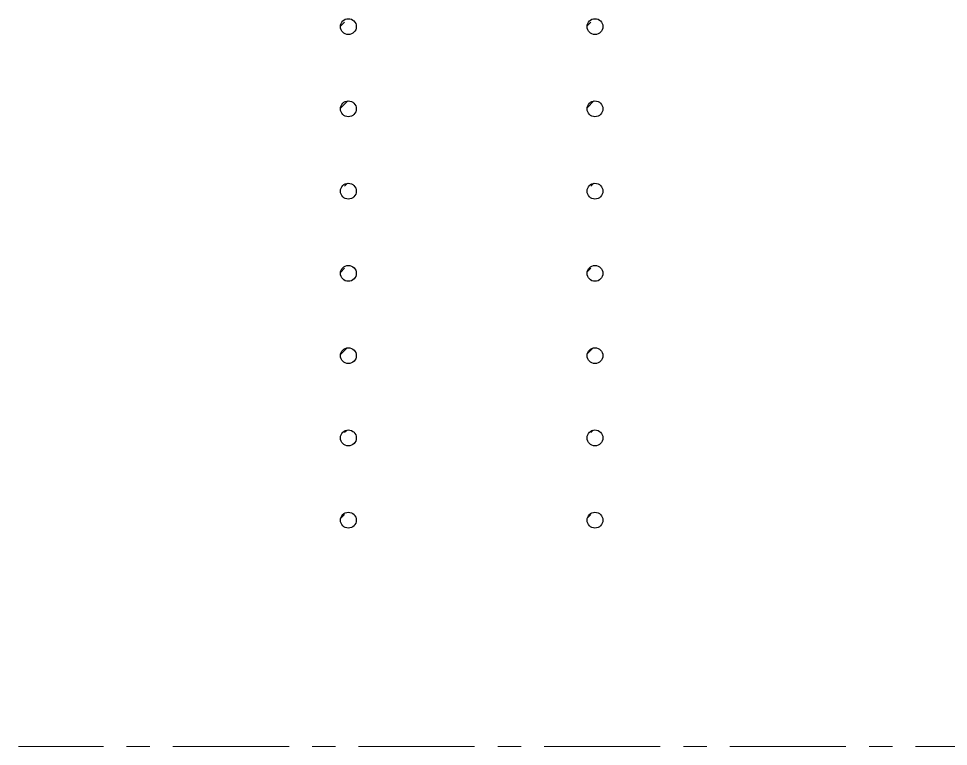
# Model space of a CAD drawing. Header units: millimetres. Extents: x 1 to 2218, y 0 to 860.
# Drawn here: x 279.8 to 381.5, y 590.9 to 670.5 of the extents above; entities that cross this region are included whole.
import ezdxf

# ---------------------------------------------------------------- set-up
doc = ezdxf.new("R2010")
doc.units = ezdxf.units.MM
doc.linetypes.add('CENTERX2', pattern=[20.32, 12.7, -2.54, 2.54, -2.54])

msp = doc.modelspace()

# ---------------------------------------------------------------- hatches: boundary and pattern name
at = {"linetype": 'Continuous', "lineweight": 18}
h = msp.add_hatch(dxfattribs=at)
h.set_pattern_fill('ANSI33', style=0)
edge = h.paths.add_edge_path(flags=0)
edge.add_spline(control_points=[(315.2, 669.09), (315.26, 669.02), (315.34, 668.95), (315.43, 668.91), (315.51, 668.86), (315.6, 668.83), (315.7, 668.81), (315.8, 668.79), (315.9, 668.79), (316, 668.81), (316.09, 668.83), (316.18, 668.86), (316.26, 668.9), (316.35, 668.95), (316.43, 669.01), (316.5, 669.09), (316.56, 669.16), (316.61, 669.24), (316.65, 669.33), (316.68, 669.42), (316.71, 669.52), (316.71, 669.62), (316.72, 669.71), (316.7, 669.81), (316.68, 669.91), (316.65, 670), (316.61, 670.09), (316.55, 670.17), (316.49, 670.25), (316.42, 670.32), (316.34, 670.37), (316.26, 670.43), (316.17, 670.47), (316.08, 670.49), (315.99, 670.52), (315.89, 670.53), (315.79, 670.53), (315.69, 670.52), (315.6, 670.5), (315.51, 670.46), (315.42, 670.42), (315.33, 670.37), (315.26, 670.3), (315.19, 670.24), (315.13, 670.16), (315.08, 670.07), (315.04, 669.99), (315.01, 669.89), (314.99, 669.8), (314.98, 669.7), (314.98, 669.6), (315, 669.5), (315.01, 669.41), (315.05, 669.32), (315.09, 669.23), (315.12, 669.18), (315.16, 669.13), (315.2, 669.09)], knot_values=[0, 0, 0, 0, 0.000292, 0.000292, 0.000292, 0.000584, 0.000584, 0.000584, 0.000879, 0.000879, 0.000879, 0.001164, 0.001164, 0.001164, 0.001461, 0.001461, 0.001461, 0.001745, 0.001745, 0.001745, 0.002041, 0.002041, 0.002041, 0.00233, 0.00233, 0.00233, 0.00262, 0.00262, 0.00262, 0.002915, 0.002915, 0.002915, 0.0032, 0.0032, 0.0032, 0.003497, 0.003497, 0.003497, 0.003781, 0.003781, 0.003781, 0.004077, 0.004077, 0.004077, 0.004365, 0.004365, 0.004365, 0.004655, 0.004655, 0.004655, 0.00495, 0.00495, 0.00495, 0.005235, 0.005235, 0.005235, 0.005412, 0.005412, 0.005412, 0.005412], weights=[1, 1, 1, 1, 1, 1, 1, 1, 1, 1, 1, 1, 1, 1, 1, 1, 1, 1, 1, 1, 1, 1, 1, 1, 1, 1, 1, 1, 1, 1, 1, 1, 1, 1, 1, 1, 1, 1, 1, 1, 1, 1, 1, 1, 1, 1, 1, 1, 1, 1, 1, 1, 1, 1, 1, 1, 1, 1], degree=3, periodic=0)
h = msp.add_hatch(dxfattribs=at)
h.set_pattern_fill('ANSI33', style=0)
edge = h.paths.add_edge_path(flags=0)
edge.add_spline(control_points=[(342.19, 669.09), (342.25, 669.02), (342.33, 668.95), (342.41, 668.91), (342.5, 668.86), (342.59, 668.83), (342.69, 668.81), (342.78, 668.79), (342.89, 668.79), (342.98, 668.81), (343.08, 668.83), (343.17, 668.86), (343.25, 668.9), (343.34, 668.95), (343.42, 669.01), (343.48, 669.09), (343.55, 669.16), (343.6, 669.24), (343.63, 669.33), (343.67, 669.42), (343.69, 669.52), (343.7, 669.62), (343.7, 669.71), (343.69, 669.81), (343.66, 669.91), (343.64, 670), (343.59, 670.09), (343.54, 670.17), (343.48, 670.25), (343.41, 670.32), (343.33, 670.37), (343.25, 670.43), (343.16, 670.47), (343.07, 670.49), (342.97, 670.52), (342.87, 670.53), (342.77, 670.53), (342.68, 670.52), (342.59, 670.5), (342.5, 670.46), (342.41, 670.42), (342.32, 670.37), (342.25, 670.3), (342.18, 670.24), (342.12, 670.16), (342.07, 670.07), (342.03, 669.99), (341.99, 669.89), (341.98, 669.8), (341.96, 669.7), (341.97, 669.6), (341.98, 669.5), (342, 669.41), (342.04, 669.32), (342.08, 669.23), (342.11, 669.18), (342.15, 669.13), (342.19, 669.09)], knot_values=[0, 0, 0, 0, 0.000292, 0.000292, 0.000292, 0.000584, 0.000584, 0.000584, 0.000879, 0.000879, 0.000879, 0.001164, 0.001164, 0.001164, 0.001461, 0.001461, 0.001461, 0.001745, 0.001745, 0.001745, 0.002041, 0.002041, 0.002041, 0.00233, 0.00233, 0.00233, 0.00262, 0.00262, 0.00262, 0.002915, 0.002915, 0.002915, 0.0032, 0.0032, 0.0032, 0.003497, 0.003497, 0.003497, 0.003781, 0.003781, 0.003781, 0.004077, 0.004077, 0.004077, 0.004365, 0.004365, 0.004365, 0.004655, 0.004655, 0.004655, 0.00495, 0.00495, 0.00495, 0.005235, 0.005235, 0.005235, 0.005412, 0.005412, 0.005412, 0.005412], weights=[1, 1, 1, 1, 1, 1, 1, 1, 1, 1, 1, 1, 1, 1, 1, 1, 1, 1, 1, 1, 1, 1, 1, 1, 1, 1, 1, 1, 1, 1, 1, 1, 1, 1, 1, 1, 1, 1, 1, 1, 1, 1, 1, 1, 1, 1, 1, 1, 1, 1, 1, 1, 1, 1, 1, 1, 1, 1], degree=3, periodic=0)
h = msp.add_hatch(dxfattribs=at)
h.set_pattern_fill('ANSI33', style=0)
edge = h.paths.add_edge_path(flags=0)
edge.add_spline(control_points=[(315.2, 660.09), (315.26, 660.02), (315.34, 659.95), (315.43, 659.91), (315.51, 659.86), (315.6, 659.83), (315.7, 659.81), (315.8, 659.79), (315.9, 659.79), (316, 659.81), (316.09, 659.83), (316.18, 659.86), (316.26, 659.9), (316.35, 659.95), (316.43, 660.02), (316.5, 660.09), (316.56, 660.16), (316.61, 660.24), (316.65, 660.33), (316.68, 660.42), (316.71, 660.52), (316.71, 660.62), (316.72, 660.72), (316.7, 660.81), (316.68, 660.91), (316.65, 661), (316.61, 661.09), (316.55, 661.17), (316.49, 661.25), (316.42, 661.32), (316.34, 661.37), (316.26, 661.43), (316.17, 661.47), (316.08, 661.5), (315.99, 661.52), (315.89, 661.53), (315.79, 661.53), (315.69, 661.52), (315.6, 661.5), (315.51, 661.46), (315.42, 661.42), (315.33, 661.37), (315.26, 661.3), (315.19, 661.24), (315.13, 661.16), (315.08, 661.07), (315.04, 660.99), (315.01, 660.89), (314.99, 660.8), (314.98, 660.7), (314.98, 660.6), (315, 660.5), (315.01, 660.41), (315.05, 660.32), (315.09, 660.24), (315.12, 660.18), (315.16, 660.13), (315.2, 660.09)], knot_values=[0, 0, 0, 0, 0.000292, 0.000292, 0.000292, 0.000584, 0.000584, 0.000584, 0.000879, 0.000879, 0.000879, 0.001164, 0.001164, 0.001164, 0.001461, 0.001461, 0.001461, 0.001745, 0.001745, 0.001745, 0.002041, 0.002041, 0.002041, 0.00233, 0.00233, 0.00233, 0.00262, 0.00262, 0.00262, 0.002915, 0.002915, 0.002915, 0.0032, 0.0032, 0.0032, 0.003497, 0.003497, 0.003497, 0.003781, 0.003781, 0.003781, 0.004077, 0.004077, 0.004077, 0.004365, 0.004365, 0.004365, 0.004656, 0.004656, 0.004656, 0.004951, 0.004951, 0.004951, 0.005235, 0.005235, 0.005235, 0.005412, 0.005412, 0.005412, 0.005412], weights=[1, 1, 1, 1, 1, 1, 1, 1, 1, 1, 1, 1, 1, 1, 1, 1, 1, 1, 1, 1, 1, 1, 1, 1, 1, 1, 1, 1, 1, 1, 1, 1, 1, 1, 1, 1, 1, 1, 1, 1, 1, 1, 1, 1, 1, 1, 1, 1, 1, 1, 1, 1, 1, 1, 1, 1, 1, 1], degree=3, periodic=0)
h = msp.add_hatch(dxfattribs=at)
h.set_pattern_fill('ANSI33', style=0)
edge = h.paths.add_edge_path(flags=0)
edge.add_spline(control_points=[(342.19, 660.09), (342.25, 660.02), (342.33, 659.95), (342.41, 659.91), (342.5, 659.86), (342.59, 659.83), (342.69, 659.81), (342.78, 659.79), (342.89, 659.79), (342.98, 659.81), (343.08, 659.83), (343.17, 659.86), (343.25, 659.9), (343.34, 659.95), (343.42, 660.02), (343.48, 660.09), (343.55, 660.16), (343.6, 660.24), (343.63, 660.33), (343.67, 660.42), (343.69, 660.52), (343.7, 660.62), (343.7, 660.72), (343.69, 660.81), (343.66, 660.91), (343.64, 661), (343.59, 661.09), (343.54, 661.17), (343.48, 661.25), (343.41, 661.32), (343.33, 661.37), (343.25, 661.43), (343.16, 661.47), (343.07, 661.5), (342.97, 661.52), (342.87, 661.53), (342.77, 661.53), (342.68, 661.52), (342.59, 661.5), (342.5, 661.46), (342.41, 661.42), (342.32, 661.37), (342.25, 661.3), (342.18, 661.24), (342.12, 661.16), (342.07, 661.07), (342.03, 660.99), (341.99, 660.89), (341.98, 660.8), (341.96, 660.7), (341.97, 660.6), (341.98, 660.5), (342, 660.41), (342.04, 660.32), (342.08, 660.24), (342.11, 660.18), (342.15, 660.13), (342.19, 660.09)], knot_values=[0, 0, 0, 0, 0.000292, 0.000292, 0.000292, 0.000584, 0.000584, 0.000584, 0.000879, 0.000879, 0.000879, 0.001164, 0.001164, 0.001164, 0.001461, 0.001461, 0.001461, 0.001745, 0.001745, 0.001745, 0.002041, 0.002041, 0.002041, 0.00233, 0.00233, 0.00233, 0.00262, 0.00262, 0.00262, 0.002915, 0.002915, 0.002915, 0.0032, 0.0032, 0.0032, 0.003497, 0.003497, 0.003497, 0.003781, 0.003781, 0.003781, 0.004077, 0.004077, 0.004077, 0.004365, 0.004365, 0.004365, 0.004656, 0.004656, 0.004656, 0.004951, 0.004951, 0.004951, 0.005235, 0.005235, 0.005235, 0.005412, 0.005412, 0.005412, 0.005412], weights=[1, 1, 1, 1, 1, 1, 1, 1, 1, 1, 1, 1, 1, 1, 1, 1, 1, 1, 1, 1, 1, 1, 1, 1, 1, 1, 1, 1, 1, 1, 1, 1, 1, 1, 1, 1, 1, 1, 1, 1, 1, 1, 1, 1, 1, 1, 1, 1, 1, 1, 1, 1, 1, 1, 1, 1, 1, 1], degree=3, periodic=0)
h = msp.add_hatch(dxfattribs=at)
h.set_pattern_fill('ANSI33', style=0)
edge = h.paths.add_edge_path(flags=0)
edge.add_spline(control_points=[(315.2, 651.09), (315.26, 651.02), (315.34, 650.95), (315.43, 650.91), (315.51, 650.86), (315.6, 650.83), (315.7, 650.81), (315.8, 650.79), (315.9, 650.79), (316, 650.81), (316.09, 650.83), (316.18, 650.86), (316.26, 650.9), (316.35, 650.95), (316.43, 651.02), (316.5, 651.09), (316.56, 651.16), (316.61, 651.24), (316.65, 651.33), (316.68, 651.42), (316.71, 651.52), (316.71, 651.62), (316.72, 651.72), (316.7, 651.81), (316.68, 651.91), (316.65, 652), (316.61, 652.09), (316.55, 652.17), (316.49, 652.25), (316.42, 652.32), (316.34, 652.37), (316.26, 652.43), (316.17, 652.47), (316.08, 652.5), (315.99, 652.52), (315.89, 652.53), (315.79, 652.53), (315.69, 652.52), (315.6, 652.5), (315.51, 652.46), (315.42, 652.42), (315.33, 652.37), (315.26, 652.3), (315.19, 652.24), (315.13, 652.16), (315.08, 652.07), (315.04, 651.99), (315.01, 651.89), (314.99, 651.8), (314.98, 651.7), (314.98, 651.6), (315, 651.5), (315.01, 651.41), (315.05, 651.32), (315.09, 651.24), (315.12, 651.18), (315.16, 651.13), (315.2, 651.09)], knot_values=[0, 0, 0, 0, 0.000292, 0.000292, 0.000292, 0.000584, 0.000584, 0.000584, 0.000879, 0.000879, 0.000879, 0.001164, 0.001164, 0.001164, 0.001461, 0.001461, 0.001461, 0.001745, 0.001745, 0.001745, 0.002041, 0.002041, 0.002041, 0.00233, 0.00233, 0.00233, 0.00262, 0.00262, 0.00262, 0.002915, 0.002915, 0.002915, 0.0032, 0.0032, 0.0032, 0.003497, 0.003497, 0.003497, 0.003781, 0.003781, 0.003781, 0.004077, 0.004077, 0.004077, 0.004365, 0.004365, 0.004365, 0.004656, 0.004656, 0.004656, 0.004951, 0.004951, 0.004951, 0.005235, 0.005235, 0.005235, 0.005413, 0.005413, 0.005413, 0.005413], weights=[1, 1, 1, 1, 1, 1, 1, 1, 1, 1, 1, 1, 1, 1, 1, 1, 1, 1, 1, 1, 1, 1, 1, 1, 1, 1, 1, 1, 1, 1, 1, 1, 1, 1, 1, 1, 1, 1, 1, 1, 1, 1, 1, 1, 1, 1, 1, 1, 1, 1, 1, 1, 1, 1, 1, 1, 1, 1], degree=3, periodic=0)
h = msp.add_hatch(dxfattribs=at)
h.set_pattern_fill('ANSI33', style=0)
edge = h.paths.add_edge_path(flags=0)
edge.add_spline(control_points=[(342.19, 651.09), (342.25, 651.02), (342.33, 650.95), (342.41, 650.91), (342.5, 650.86), (342.59, 650.83), (342.69, 650.81), (342.78, 650.79), (342.89, 650.79), (342.98, 650.81), (343.08, 650.83), (343.17, 650.86), (343.25, 650.9), (343.34, 650.95), (343.42, 651.02), (343.48, 651.09), (343.55, 651.16), (343.6, 651.24), (343.63, 651.33), (343.67, 651.42), (343.69, 651.52), (343.7, 651.62), (343.7, 651.72), (343.69, 651.81), (343.66, 651.91), (343.64, 652), (343.59, 652.09), (343.54, 652.17), (343.48, 652.25), (343.41, 652.32), (343.33, 652.37), (343.25, 652.43), (343.16, 652.47), (343.07, 652.5), (342.97, 652.52), (342.87, 652.53), (342.77, 652.53), (342.68, 652.52), (342.59, 652.5), (342.5, 652.46), (342.41, 652.42), (342.32, 652.37), (342.25, 652.3), (342.18, 652.24), (342.12, 652.16), (342.07, 652.07), (342.03, 651.99), (341.99, 651.89), (341.98, 651.8), (341.96, 651.7), (341.97, 651.6), (341.98, 651.5), (342, 651.41), (342.04, 651.32), (342.08, 651.24), (342.11, 651.18), (342.15, 651.13), (342.19, 651.09)], knot_values=[0, 0, 0, 0, 0.000292, 0.000292, 0.000292, 0.000584, 0.000584, 0.000584, 0.000879, 0.000879, 0.000879, 0.001164, 0.001164, 0.001164, 0.001461, 0.001461, 0.001461, 0.001745, 0.001745, 0.001745, 0.002041, 0.002041, 0.002041, 0.00233, 0.00233, 0.00233, 0.00262, 0.00262, 0.00262, 0.002915, 0.002915, 0.002915, 0.0032, 0.0032, 0.0032, 0.003497, 0.003497, 0.003497, 0.003781, 0.003781, 0.003781, 0.004077, 0.004077, 0.004077, 0.004365, 0.004365, 0.004365, 0.004656, 0.004656, 0.004656, 0.004951, 0.004951, 0.004951, 0.005235, 0.005235, 0.005235, 0.005413, 0.005413, 0.005413, 0.005413], weights=[1, 1, 1, 1, 1, 1, 1, 1, 1, 1, 1, 1, 1, 1, 1, 1, 1, 1, 1, 1, 1, 1, 1, 1, 1, 1, 1, 1, 1, 1, 1, 1, 1, 1, 1, 1, 1, 1, 1, 1, 1, 1, 1, 1, 1, 1, 1, 1, 1, 1, 1, 1, 1, 1, 1, 1, 1, 1], degree=3, periodic=0)
h = msp.add_hatch(dxfattribs=at)
h.set_pattern_fill('ANSI33', style=0)
edge = h.paths.add_edge_path(flags=0)
edge.add_spline(control_points=[(315.2, 642.09), (315.26, 642.02), (315.34, 641.95), (315.43, 641.91), (315.51, 641.86), (315.6, 641.83), (315.7, 641.81), (315.8, 641.79), (315.9, 641.79), (316, 641.81), (316.09, 641.83), (316.18, 641.86), (316.26, 641.9), (316.35, 641.95), (316.43, 642.02), (316.5, 642.09), (316.56, 642.16), (316.61, 642.24), (316.65, 642.33), (316.68, 642.42), (316.71, 642.52), (316.71, 642.62), (316.72, 642.72), (316.7, 642.81), (316.68, 642.91), (316.65, 643), (316.61, 643.09), (316.55, 643.17), (316.49, 643.25), (316.42, 643.32), (316.34, 643.37), (316.26, 643.43), (316.17, 643.47), (316.08, 643.5), (315.99, 643.52), (315.89, 643.53), (315.79, 643.53), (315.69, 643.52), (315.6, 643.5), (315.51, 643.46), (315.42, 643.42), (315.33, 643.37), (315.26, 643.3), (315.19, 643.24), (315.13, 643.16), (315.08, 643.07), (315.04, 642.99), (315.01, 642.89), (314.99, 642.8), (314.98, 642.7), (314.98, 642.6), (315, 642.5), (315.01, 642.41), (315.05, 642.32), (315.09, 642.24), (315.12, 642.18), (315.16, 642.13), (315.2, 642.09)], knot_values=[0, 0, 0, 0, 0.000292, 0.000292, 0.000292, 0.000584, 0.000584, 0.000584, 0.000879, 0.000879, 0.000879, 0.001164, 0.001164, 0.001164, 0.001461, 0.001461, 0.001461, 0.001745, 0.001745, 0.001745, 0.002041, 0.002041, 0.002041, 0.00233, 0.00233, 0.00233, 0.00262, 0.00262, 0.00262, 0.002915, 0.002915, 0.002915, 0.0032, 0.0032, 0.0032, 0.003497, 0.003497, 0.003497, 0.003781, 0.003781, 0.003781, 0.004077, 0.004077, 0.004077, 0.004366, 0.004366, 0.004366, 0.004656, 0.004656, 0.004656, 0.004951, 0.004951, 0.004951, 0.005236, 0.005236, 0.005236, 0.005413, 0.005413, 0.005413, 0.005413], weights=[1, 1, 1, 1, 1, 1, 1, 1, 1, 1, 1, 1, 1, 1, 1, 1, 1, 1, 1, 1, 1, 1, 1, 1, 1, 1, 1, 1, 1, 1, 1, 1, 1, 1, 1, 1, 1, 1, 1, 1, 1, 1, 1, 1, 1, 1, 1, 1, 1, 1, 1, 1, 1, 1, 1, 1, 1, 1], degree=3, periodic=0)
h = msp.add_hatch(dxfattribs=at)
h.set_pattern_fill('ANSI33', style=0)
edge = h.paths.add_edge_path(flags=0)
edge.add_spline(control_points=[(342.19, 642.09), (342.25, 642.02), (342.33, 641.95), (342.41, 641.91), (342.5, 641.86), (342.59, 641.83), (342.69, 641.81), (342.78, 641.79), (342.89, 641.79), (342.98, 641.81), (343.08, 641.83), (343.17, 641.86), (343.25, 641.9), (343.34, 641.95), (343.42, 642.02), (343.48, 642.09), (343.55, 642.16), (343.6, 642.24), (343.63, 642.33), (343.67, 642.42), (343.69, 642.52), (343.7, 642.62), (343.7, 642.72), (343.69, 642.81), (343.66, 642.91), (343.64, 643), (343.59, 643.09), (343.54, 643.17), (343.48, 643.25), (343.41, 643.32), (343.33, 643.37), (343.25, 643.43), (343.16, 643.47), (343.07, 643.5), (342.97, 643.52), (342.87, 643.53), (342.77, 643.53), (342.68, 643.52), (342.59, 643.5), (342.5, 643.46), (342.41, 643.42), (342.32, 643.37), (342.25, 643.3), (342.18, 643.24), (342.12, 643.16), (342.07, 643.07), (342.03, 642.99), (341.99, 642.89), (341.98, 642.8), (341.96, 642.7), (341.97, 642.6), (341.98, 642.5), (342, 642.41), (342.03, 642.32), (342.08, 642.24), (342.11, 642.18), (342.15, 642.13), (342.19, 642.09)], knot_values=[0, 0, 0, 0, 0.000292, 0.000292, 0.000292, 0.000584, 0.000584, 0.000584, 0.000879, 0.000879, 0.000879, 0.001164, 0.001164, 0.001164, 0.001461, 0.001461, 0.001461, 0.001745, 0.001745, 0.001745, 0.002041, 0.002041, 0.002041, 0.00233, 0.00233, 0.00233, 0.00262, 0.00262, 0.00262, 0.002915, 0.002915, 0.002915, 0.0032, 0.0032, 0.0032, 0.003497, 0.003497, 0.003497, 0.003781, 0.003781, 0.003781, 0.004077, 0.004077, 0.004077, 0.004366, 0.004366, 0.004366, 0.004656, 0.004656, 0.004656, 0.004951, 0.004951, 0.004951, 0.005236, 0.005236, 0.005236, 0.005413, 0.005413, 0.005413, 0.005413], weights=[1, 1, 1, 1, 1, 1, 1, 1, 1, 1, 1, 1, 1, 1, 1, 1, 1, 1, 1, 1, 1, 1, 1, 1, 1, 1, 1, 1, 1, 1, 1, 1, 1, 1, 1, 1, 1, 1, 1, 1, 1, 1, 1, 1, 1, 1, 1, 1, 1, 1, 1, 1, 1, 1, 1, 1, 1, 1], degree=3, periodic=0)
h = msp.add_hatch(dxfattribs=at)
h.set_pattern_fill('ANSI33', style=0)
edge = h.paths.add_edge_path(flags=0)
edge.add_spline(control_points=[(315.2, 633.09), (315.26, 633.02), (315.34, 632.95), (315.43, 632.91), (315.51, 632.86), (315.6, 632.83), (315.7, 632.81), (315.8, 632.79), (315.9, 632.79), (316, 632.81), (316.09, 632.83), (316.18, 632.86), (316.26, 632.9), (316.35, 632.95), (316.43, 633.02), (316.5, 633.09), (316.56, 633.16), (316.61, 633.24), (316.65, 633.33), (316.68, 633.42), (316.71, 633.52), (316.71, 633.62), (316.72, 633.72), (316.7, 633.81), (316.68, 633.91), (316.65, 634), (316.61, 634.09), (316.55, 634.17), (316.49, 634.25), (316.42, 634.32), (316.34, 634.37), (316.26, 634.43), (316.17, 634.47), (316.08, 634.5), (315.99, 634.52), (315.89, 634.53), (315.79, 634.53), (315.69, 634.52), (315.6, 634.5), (315.51, 634.46), (315.42, 634.42), (315.33, 634.37), (315.26, 634.3), (315.19, 634.24), (315.13, 634.16), (315.09, 634.07), (315.04, 633.99), (315.01, 633.89), (314.99, 633.8), (314.98, 633.7), (314.98, 633.6), (315, 633.5), (315.01, 633.41), (315.05, 633.32), (315.09, 633.24), (315.12, 633.18), (315.16, 633.13), (315.2, 633.09)], knot_values=[0, 0, 0, 0, 0.000292, 0.000292, 0.000292, 0.000584, 0.000584, 0.000584, 0.000879, 0.000879, 0.000879, 0.001163, 0.001163, 0.001163, 0.001461, 0.001461, 0.001461, 0.001745, 0.001745, 0.001745, 0.002041, 0.002041, 0.002041, 0.00233, 0.00233, 0.00233, 0.00262, 0.00262, 0.00262, 0.002916, 0.002916, 0.002916, 0.0032, 0.0032, 0.0032, 0.003498, 0.003498, 0.003498, 0.003782, 0.003782, 0.003782, 0.004077, 0.004077, 0.004077, 0.004366, 0.004366, 0.004366, 0.004656, 0.004656, 0.004656, 0.004951, 0.004951, 0.004951, 0.005236, 0.005236, 0.005236, 0.005413, 0.005413, 0.005413, 0.005413], weights=[1, 1, 1, 1, 1, 1, 1, 1, 1, 1, 1, 1, 1, 1, 1, 1, 1, 1, 1, 1, 1, 1, 1, 1, 1, 1, 1, 1, 1, 1, 1, 1, 1, 1, 1, 1, 1, 1, 1, 1, 1, 1, 1, 1, 1, 1, 1, 1, 1, 1, 1, 1, 1, 1, 1, 1, 1, 1], degree=3, periodic=0)
h = msp.add_hatch(dxfattribs=at)
h.set_pattern_fill('ANSI33', style=0)
edge = h.paths.add_edge_path(flags=0)
edge.add_spline(control_points=[(342.19, 633.09), (342.25, 633.02), (342.33, 632.95), (342.41, 632.91), (342.5, 632.86), (342.59, 632.83), (342.69, 632.81), (342.78, 632.79), (342.89, 632.79), (342.98, 632.81), (343.08, 632.83), (343.17, 632.86), (343.25, 632.9), (343.34, 632.95), (343.42, 633.02), (343.48, 633.09), (343.55, 633.16), (343.6, 633.24), (343.63, 633.33), (343.67, 633.42), (343.69, 633.52), (343.7, 633.62), (343.7, 633.72), (343.69, 633.81), (343.66, 633.91), (343.64, 634), (343.59, 634.09), (343.54, 634.17), (343.48, 634.25), (343.41, 634.32), (343.33, 634.37), (343.25, 634.43), (343.16, 634.47), (343.07, 634.5), (342.97, 634.52), (342.87, 634.53), (342.77, 634.53), (342.68, 634.52), (342.59, 634.5), (342.5, 634.46), (342.41, 634.42), (342.32, 634.37), (342.25, 634.3), (342.18, 634.24), (342.12, 634.16), (342.07, 634.07), (342.03, 633.99), (341.99, 633.89), (341.98, 633.8), (341.96, 633.7), (341.97, 633.6), (341.98, 633.5), (342, 633.41), (342.03, 633.32), (342.08, 633.24), (342.11, 633.18), (342.15, 633.13), (342.19, 633.09)], knot_values=[0, 0, 0, 0, 0.000292, 0.000292, 0.000292, 0.000584, 0.000584, 0.000584, 0.000879, 0.000879, 0.000879, 0.001163, 0.001163, 0.001163, 0.001461, 0.001461, 0.001461, 0.001745, 0.001745, 0.001745, 0.002041, 0.002041, 0.002041, 0.00233, 0.00233, 0.00233, 0.00262, 0.00262, 0.00262, 0.002916, 0.002916, 0.002916, 0.0032, 0.0032, 0.0032, 0.003498, 0.003498, 0.003498, 0.003782, 0.003782, 0.003782, 0.004077, 0.004077, 0.004077, 0.004366, 0.004366, 0.004366, 0.004656, 0.004656, 0.004656, 0.004951, 0.004951, 0.004951, 0.005236, 0.005236, 0.005236, 0.005413, 0.005413, 0.005413, 0.005413], weights=[1, 1, 1, 1, 1, 1, 1, 1, 1, 1, 1, 1, 1, 1, 1, 1, 1, 1, 1, 1, 1, 1, 1, 1, 1, 1, 1, 1, 1, 1, 1, 1, 1, 1, 1, 1, 1, 1, 1, 1, 1, 1, 1, 1, 1, 1, 1, 1, 1, 1, 1, 1, 1, 1, 1, 1, 1, 1], degree=3, periodic=0)
h = msp.add_hatch(dxfattribs=at)
h.set_pattern_fill('ANSI33', style=0)
edge = h.paths.add_edge_path(flags=0)
edge.add_spline(control_points=[(315.2, 624.09), (315.26, 624.01), (315.34, 623.95), (315.43, 623.9), (315.51, 623.86), (315.6, 623.82), (315.7, 623.81), (315.8, 623.79), (315.9, 623.79), (316, 623.81), (316.09, 623.82), (316.18, 623.86), (316.26, 623.9), (316.35, 623.95), (316.43, 624.01), (316.5, 624.09), (316.56, 624.16), (316.61, 624.24), (316.65, 624.33), (316.68, 624.42), (316.71, 624.52), (316.71, 624.62), (316.72, 624.71), (316.7, 624.81), (316.68, 624.9), (316.65, 625), (316.61, 625.09), (316.55, 625.17), (316.49, 625.25), (316.42, 625.32), (316.34, 625.37), (316.26, 625.43), (316.17, 625.47), (316.08, 625.49), (315.99, 625.52), (315.89, 625.53), (315.79, 625.53), (315.69, 625.52), (315.6, 625.5), (315.51, 625.46), (315.42, 625.42), (315.33, 625.37), (315.26, 625.3), (315.19, 625.24), (315.13, 625.16), (315.09, 625.07), (315.04, 624.99), (315.01, 624.89), (314.99, 624.8), (314.98, 624.7), (314.98, 624.6), (315, 624.5), (315.01, 624.41), (315.05, 624.32), (315.09, 624.23), (315.12, 624.18), (315.16, 624.13), (315.2, 624.09)], knot_values=[0, 0, 0, 0, 0.000292, 0.000292, 0.000292, 0.000584, 0.000584, 0.000584, 0.000879, 0.000879, 0.000879, 0.001163, 0.001163, 0.001163, 0.001461, 0.001461, 0.001461, 0.001745, 0.001745, 0.001745, 0.002041, 0.002041, 0.002041, 0.00233, 0.00233, 0.00233, 0.00262, 0.00262, 0.00262, 0.002916, 0.002916, 0.002916, 0.003201, 0.003201, 0.003201, 0.003498, 0.003498, 0.003498, 0.003782, 0.003782, 0.003782, 0.004077, 0.004077, 0.004077, 0.004366, 0.004366, 0.004366, 0.004656, 0.004656, 0.004656, 0.004951, 0.004951, 0.004951, 0.005237, 0.005237, 0.005237, 0.005414, 0.005414, 0.005414, 0.005414], weights=[1, 1, 1, 1, 1, 1, 1, 1, 1, 1, 1, 1, 1, 1, 1, 1, 1, 1, 1, 1, 1, 1, 1, 1, 1, 1, 1, 1, 1, 1, 1, 1, 1, 1, 1, 1, 1, 1, 1, 1, 1, 1, 1, 1, 1, 1, 1, 1, 1, 1, 1, 1, 1, 1, 1, 1, 1, 1], degree=3, periodic=0)
h = msp.add_hatch(dxfattribs=at)
h.set_pattern_fill('ANSI33', style=0)
edge = h.paths.add_edge_path(flags=0)
edge.add_spline(control_points=[(342.19, 624.09), (342.25, 624.01), (342.33, 623.95), (342.41, 623.9), (342.5, 623.86), (342.59, 623.82), (342.69, 623.81), (342.78, 623.79), (342.89, 623.79), (342.98, 623.81), (343.08, 623.82), (343.17, 623.86), (343.25, 623.9), (343.34, 623.95), (343.42, 624.01), (343.48, 624.09), (343.55, 624.16), (343.6, 624.24), (343.63, 624.33), (343.67, 624.42), (343.69, 624.52), (343.7, 624.62), (343.7, 624.71), (343.69, 624.81), (343.66, 624.9), (343.64, 625), (343.59, 625.09), (343.54, 625.17), (343.48, 625.25), (343.41, 625.32), (343.33, 625.37), (343.25, 625.43), (343.16, 625.47), (343.07, 625.49), (342.97, 625.52), (342.87, 625.53), (342.77, 625.53), (342.68, 625.52), (342.59, 625.5), (342.5, 625.46), (342.41, 625.42), (342.32, 625.37), (342.25, 625.3), (342.18, 625.24), (342.12, 625.16), (342.07, 625.07), (342.03, 624.99), (341.99, 624.89), (341.98, 624.8), (341.96, 624.7), (341.97, 624.6), (341.98, 624.5), (342, 624.41), (342.03, 624.32), (342.08, 624.23), (342.11, 624.18), (342.15, 624.13), (342.19, 624.09)], knot_values=[0, 0, 0, 0, 0.000292, 0.000292, 0.000292, 0.000584, 0.000584, 0.000584, 0.000879, 0.000879, 0.000879, 0.001163, 0.001163, 0.001163, 0.001461, 0.001461, 0.001461, 0.001745, 0.001745, 0.001745, 0.002041, 0.002041, 0.002041, 0.00233, 0.00233, 0.00233, 0.00262, 0.00262, 0.00262, 0.002916, 0.002916, 0.002916, 0.003201, 0.003201, 0.003201, 0.003498, 0.003498, 0.003498, 0.003782, 0.003782, 0.003782, 0.004077, 0.004077, 0.004077, 0.004366, 0.004366, 0.004366, 0.004656, 0.004656, 0.004656, 0.004951, 0.004951, 0.004951, 0.005237, 0.005237, 0.005237, 0.005414, 0.005414, 0.005414, 0.005414], weights=[1, 1, 1, 1, 1, 1, 1, 1, 1, 1, 1, 1, 1, 1, 1, 1, 1, 1, 1, 1, 1, 1, 1, 1, 1, 1, 1, 1, 1, 1, 1, 1, 1, 1, 1, 1, 1, 1, 1, 1, 1, 1, 1, 1, 1, 1, 1, 1, 1, 1, 1, 1, 1, 1, 1, 1, 1, 1], degree=3, periodic=0)
h = msp.add_hatch(dxfattribs=at)
h.set_pattern_fill('ANSI33', style=0)
edge = h.paths.add_edge_path(flags=0)
edge.add_spline(control_points=[(315.2, 615.09), (315.26, 615.02), (315.34, 614.95), (315.43, 614.91), (315.51, 614.86), (315.6, 614.83), (315.7, 614.81), (315.8, 614.79), (315.9, 614.79), (316, 614.81), (316.09, 614.83), (316.18, 614.86), (316.26, 614.9), (316.35, 614.95), (316.43, 615.01), (316.5, 615.09), (316.56, 615.16), (316.61, 615.24), (316.65, 615.33), (316.68, 615.42), (316.71, 615.52), (316.71, 615.62), (316.72, 615.71), (316.7, 615.81), (316.68, 615.91), (316.65, 616), (316.61, 616.09), (316.55, 616.17), (316.49, 616.25), (316.42, 616.32), (316.34, 616.38), (316.26, 616.43), (316.17, 616.47), (316.08, 616.5), (315.99, 616.52), (315.89, 616.54), (315.79, 616.53), (315.69, 616.52), (315.6, 616.5), (315.51, 616.46), (315.42, 616.42), (315.33, 616.37), (315.26, 616.3), (315.19, 616.24), (315.13, 616.16), (315.09, 616.08), (315.04, 615.99), (315.01, 615.9), (314.99, 615.8), (314.98, 615.7), (314.98, 615.6), (315, 615.5), (315.01, 615.41), (315.05, 615.32), (315.09, 615.24), (315.12, 615.18), (315.16, 615.13), (315.2, 615.09)], knot_values=[0, 0, 0, 0, 0.000292, 0.000292, 0.000292, 0.000584, 0.000584, 0.000584, 0.000879, 0.000879, 0.000879, 0.001163, 0.001163, 0.001163, 0.00146, 0.00146, 0.00146, 0.001745, 0.001745, 0.001745, 0.00204, 0.00204, 0.00204, 0.00233, 0.00233, 0.00233, 0.002621, 0.002621, 0.002621, 0.002917, 0.002917, 0.002917, 0.003202, 0.003202, 0.003202, 0.003499, 0.003499, 0.003499, 0.003783, 0.003783, 0.003783, 0.004078, 0.004078, 0.004078, 0.004366, 0.004366, 0.004366, 0.004657, 0.004657, 0.004657, 0.004953, 0.004953, 0.004953, 0.005238, 0.005238, 0.005238, 0.005417, 0.005417, 0.005417, 0.005417], weights=[1, 1, 1, 1, 1, 1, 1, 1, 1, 1, 1, 1, 1, 1, 1, 1, 1, 1, 1, 1, 1, 1, 1, 1, 1, 1, 1, 1, 1, 1, 1, 1, 1, 1, 1, 1, 1, 1, 1, 1, 1, 1, 1, 1, 1, 1, 1, 1, 1, 1, 1, 1, 1, 1, 1, 1, 1, 1], degree=3, periodic=0)
h = msp.add_hatch(dxfattribs=at)
h.set_pattern_fill('ANSI33', style=0)
edge = h.paths.add_edge_path(flags=0)
edge.add_spline(control_points=[(342.19, 615.09), (342.25, 615.02), (342.33, 614.95), (342.41, 614.91), (342.5, 614.86), (342.59, 614.83), (342.69, 614.81), (342.78, 614.79), (342.89, 614.79), (342.98, 614.81), (343.08, 614.83), (343.17, 614.86), (343.25, 614.9), (343.34, 614.95), (343.42, 615.01), (343.48, 615.09), (343.55, 615.16), (343.6, 615.24), (343.63, 615.33), (343.67, 615.42), (343.69, 615.52), (343.7, 615.62), (343.7, 615.71), (343.69, 615.81), (343.67, 615.91), (343.64, 616), (343.59, 616.09), (343.54, 616.17), (343.48, 616.25), (343.41, 616.32), (343.33, 616.38), (343.25, 616.43), (343.16, 616.47), (343.07, 616.5), (342.98, 616.52), (342.87, 616.54), (342.77, 616.53), (342.68, 616.52), (342.59, 616.5), (342.5, 616.46), (342.41, 616.42), (342.32, 616.37), (342.25, 616.3), (342.18, 616.24), (342.12, 616.16), (342.07, 616.08), (342.03, 615.99), (341.99, 615.9), (341.98, 615.8), (341.96, 615.7), (341.97, 615.6), (341.98, 615.5), (342, 615.41), (342.03, 615.32), (342.08, 615.24), (342.11, 615.18), (342.15, 615.13), (342.19, 615.09)], knot_values=[0, 0, 0, 0, 0.000292, 0.000292, 0.000292, 0.000584, 0.000584, 0.000584, 0.000879, 0.000879, 0.000879, 0.001163, 0.001163, 0.001163, 0.00146, 0.00146, 0.00146, 0.001745, 0.001745, 0.001745, 0.00204, 0.00204, 0.00204, 0.00233, 0.00233, 0.00233, 0.002621, 0.002621, 0.002621, 0.002917, 0.002917, 0.002917, 0.003202, 0.003202, 0.003202, 0.003499, 0.003499, 0.003499, 0.003783, 0.003783, 0.003783, 0.004078, 0.004078, 0.004078, 0.004366, 0.004366, 0.004366, 0.004657, 0.004657, 0.004657, 0.004953, 0.004953, 0.004953, 0.005238, 0.005238, 0.005238, 0.005417, 0.005417, 0.005417, 0.005417], weights=[1, 1, 1, 1, 1, 1, 1, 1, 1, 1, 1, 1, 1, 1, 1, 1, 1, 1, 1, 1, 1, 1, 1, 1, 1, 1, 1, 1, 1, 1, 1, 1, 1, 1, 1, 1, 1, 1, 1, 1, 1, 1, 1, 1, 1, 1, 1, 1, 1, 1, 1, 1, 1, 1, 1, 1, 1, 1], degree=3, periodic=0)

# ---------------------------------------------------------------- linework, layer by layer
at = {"color": 7, "linetype": 'CENTERX2', "lineweight": 18}
msp.add_line((593.83, 590.91), (279.75, 590.91), dxfattribs=at)
at = {"color": 7, "linetype": 'Continuous', "lineweight": 25}
for centre, radius in [((315.85, 669.66), 0.866), ((342.84, 669.66), 0.866), ((315.85, 660.66), 0.866), ((342.84, 660.66), 0.866), ((315.85, 651.66), 0.866), ((342.84, 651.66), 0.866), ((315.85, 642.66), 0.867), ((342.84, 642.66), 0.867), ((315.85, 633.66), 0.867), ((342.84, 633.66), 0.867), ((315.85, 624.66), 0.867), ((342.84, 624.66), 0.867), ((315.85, 615.66), 0.867), ((342.84, 615.66), 0.867)]:
    msp.add_circle(centre, radius, dxfattribs=at)

doc.saveas('drawing.dxf')
